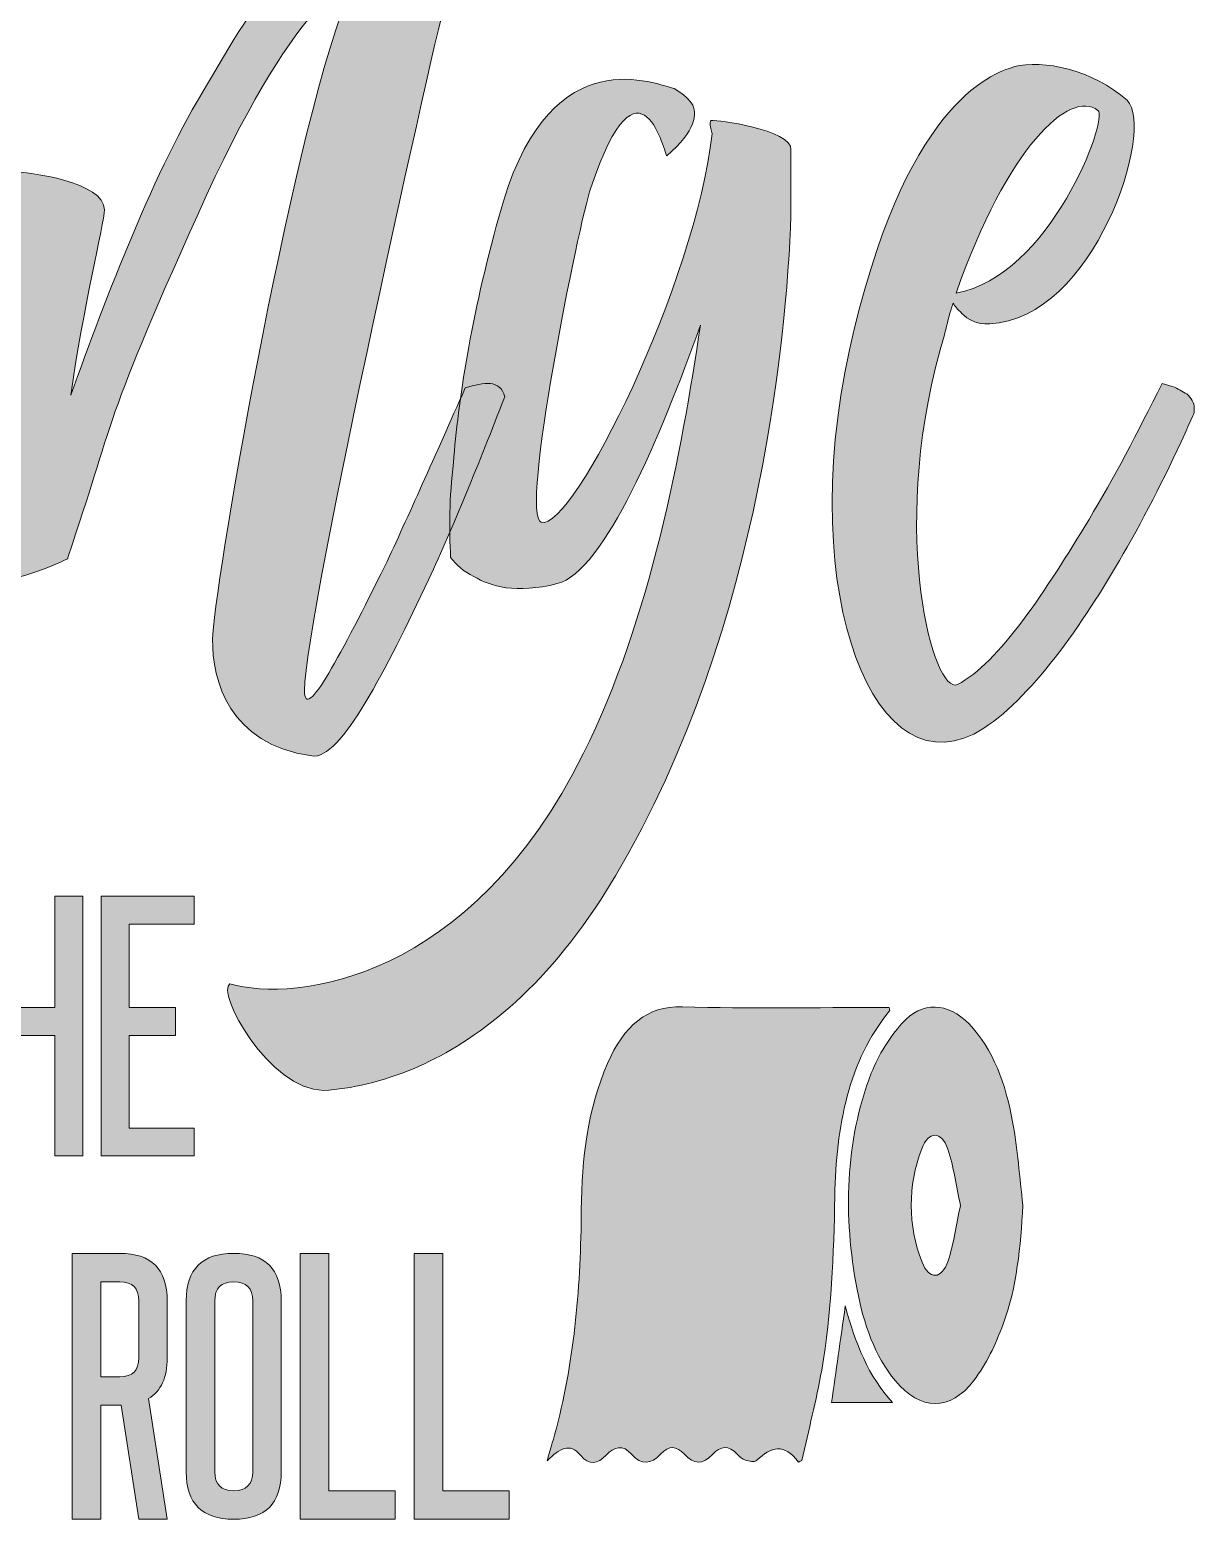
# Model space of a CAD drawing. Header units: inches. Extents: x 139 to 931, y -883 to -197.
# Drawn here: x 567 to 922.1, y -883 to -428.6 of the extents above; entities that cross this region are included whole.
import ezdxf

# ---------------------------------------------------------------- set-up
doc = ezdxf.new("R2010")
doc.units = ezdxf.units.IN
doc.header["$MEASUREMENT"] = 0
doc.layers.add('Layer 1', color=7, linetype='Continuous')

# ---------------------------------------------------------------- blocks, each defined once
blk = doc.blocks.new('block 3')
at = {"layer": 'Layer 1', "true_color": 0x040404}
h = blk.add_hatch(color=18, dxfattribs=at)
h.dxf.hatch_style = 2
edge = h.paths.add_edge_path()
edge.add_spline(control_points=[(711.8, -540.54), (703.78, -561.48), (696.21, -579.75), (688.63, -596.23), (675.71, -623.41), (661.9, -651.48), (652.99, -650.14), (627.59, -646.58), (622.69, -626.97), (622.69, -614.5), (622.69, -602.02), (645.86, -465.24), (663.68, -418.9), (667.25, -410.44), (649.42, -417.12), (620.91, -479.05), (588.83, -549.45), (592.84, -547.67), (578.58, -589.55), (578.58, -589.55), (578.58, -589.99), (578.58, -589.99), (578.14, -589.99), (558.09, -600.24), (553.63, -594.45), (546.5, -585.09), (549.62, -555.24), (554.52, -528.06), (559.87, -497.76), (560.76, -480.83), (560.31, -472.37), (560.76, -471.92), (561.21, -471.92), (561.21, -471.92), (567, -471.92), (589.72, -475.04), (589.72, -483.51), (589.72, -487.52), (583.04, -514.25), (579.47, -540.09), (590.17, -510.24), (605.31, -470.59), (620.91, -445.63), (640.07, -412.22), (649.42, -401.53), (661.9, -403.75), (675.71, -405.98), (695.32, -414.45), (693.98, -418.9), (692.2, -423.8), (650.76, -607.82), (650.76, -630.09), (650.76, -640.78), (662.34, -618.06), (675.27, -592.22), (682.4, -577.07), (690.41, -558.81), (699.77, -537.86), (705.56, -536.08), (710.46, -535.19), (711.8, -540.54)], knot_values=[0, 0, 0, 0, 1, 1, 1, 2, 2, 2, 3, 3, 3, 4, 4, 4, 5, 5, 5, 6, 6, 6, 7, 7, 7, 8, 8, 8, 9, 9, 9, 10, 10, 10, 11, 11, 11, 12, 12, 12, 13, 13, 13, 14, 14, 14, 15, 15, 15, 16, 16, 16, 17, 17, 17, 18, 18, 18, 19, 19, 19, 20, 20, 20, 20], degree=3, periodic=1)
h = blk.add_hatch(color=18, dxfattribs=at)
h.dxf.hatch_style = 2
edge = h.paths.add_edge_path()
edge.add_spline(control_points=[(799.12, -485.29), (797.79, -523.16), (788.88, -618.95), (741.2, -693.81), (721.6, -724.1), (700.66, -738.36), (684.17, -745.49), (674.37, -749.5), (665.01, -751.73), (656.55, -752.17), (640.06, -752.17), (623.58, -721.88), (628.03, -719.65), (648.08, -725.44), (701.55, -718.76), (735.86, -649.25), (756.35, -608.26), (765.71, -557.47), (771.5, -518.7), (759.47, -552.57), (742.09, -594), (727.84, -597.57), (715.36, -600.69), (707.34, -598.46), (702.44, -595.34), (699.32, -594), (697.09, -591.77), (695.31, -589.55), (694.87, -581.08), (694.87, -571.28), (696.2, -560.59), (697.54, -542.32), (701.55, -516.03), (710.01, -485.73), (724.27, -431.82), (755.46, -444.3), (763.48, -446.53), (765.71, -447.86), (767.49, -449.2), (768.83, -450.98), (770.61, -454.1), (770.16, -459.45), (761.25, -467.02), (760.81, -467.47), (753.23, -431.82), (738.08, -476.82), (734.52, -487.07), (716.25, -577.07), (722.94, -578.85), (732.74, -581.53), (770.16, -505.34), (775.07, -460.34), (773.73, -455.44), (775.07, -456.33), (775.51, -456.33), (775.51, -455.88), (799.57, -459), (799.12, -465.24), (799.12, -465.24), (799.12, -485.29), (799.12, -485.29)], knot_values=[0, 0, 0, 0, 1, 1, 1, 2, 2, 2, 3, 3, 3, 4, 4, 4, 5, 5, 5, 6, 6, 6, 7, 7, 7, 8, 8, 8, 9, 9, 9, 10, 10, 10, 11, 11, 11, 12, 12, 12, 13, 13, 13, 14, 14, 14, 15, 15, 15, 16, 16, 16, 17, 17, 17, 18, 18, 18, 19, 19, 19, 20, 20, 20, 20], degree=3, periodic=1)
h = blk.add_hatch(color=18, dxfattribs=at)
h.dxf.hatch_style = 2
edge = h.paths.add_edge_path()
edge.add_spline(control_points=[(922.09, -544.1), (922.09, -544.99), (922.09, -545.88), (921.65, -546.33), (915.41, -560.59), (908.73, -573.95), (901.6, -586.43), (889.57, -607.82), (873.53, -631.43), (857.93, -641.68), (824.96, -663.06), (800.46, -601.13), (816.94, -526.28), (833.43, -451.87), (859.72, -442.07), (867.29, -439.84), (875.75, -437.62), (891.35, -440.73), (901.6, -450.09), (910.51, -459), (891.35, -516.92), (859.72, -518.26), (855.7, -518.7), (853.03, -516.92), (851.25, -515.14), (849.91, -513.8), (849.02, -512.91), (848.58, -512.02), (847.24, -515.14), (845.9, -522.72), (844.57, -526.28), (828.97, -583.31), (842.78, -631.87), (849.91, -628.31), (862.39, -622.07), (877.09, -599.35), (890.01, -577.96), (897.59, -565.49), (904.71, -551.68), (912.29, -536.53), (912.29, -536.53), (915.41, -537.42), (915.41, -537.42), (917.19, -537.86), (918.53, -539.2), (919.86, -539.65), (921.2, -540.98), (922.09, -542.32), (922.09, -544.1)], knot_values=[0, 0, 0, 0, 1, 1, 1, 2, 2, 2, 3, 3, 3, 4, 4, 4, 5, 5, 5, 6, 6, 6, 7, 7, 7, 8, 8, 8, 9, 9, 9, 10, 10, 10, 11, 11, 11, 12, 12, 12, 13, 13, 13, 14, 14, 14, 15, 15, 15, 16, 16, 16, 16], degree=3, periodic=1)
edge = h.paths.add_edge_path()
edge.add_spline(control_points=[(849.47, -508.9), (877.98, -504), (896.25, -455.44), (892.69, -453.21), (884.22, -446.53), (865.06, -464.35), (849.47, -508.9)], knot_values=[0, 0, 0, 0, 1, 1, 1, 2, 2, 2, 2], degree=3, periodic=1)
at = {"layer": 'Layer 1', "lineweight": 0}
for points, knots in [([(711.8, -540.54), (703.78, -561.48), (696.21, -579.75), (688.63, -596.23), (675.71, -623.41), (661.9, -651.48), (652.99, -650.14), (627.59, -646.58), (622.69, -626.97), (622.69, -614.5), (622.69, -602.02), (645.86, -465.24), (663.68, -418.9), (667.25, -410.44), (649.42, -417.12), (620.91, -479.05), (588.83, -549.45), (592.84, -547.67), (578.58, -589.55), (578.58, -589.55), (578.58, -589.99), (578.58, -589.99), (578.14, -589.99), (558.09, -600.24), (553.63, -594.45), (546.5, -585.09), (549.62, -555.24), (554.52, -528.06), (559.87, -497.76), (560.76, -480.83), (560.31, -472.37), (560.76, -471.92), (561.21, -471.92), (561.21, -471.92), (567, -471.92), (589.72, -475.04), (589.72, -483.51), (589.72, -487.52), (583.04, -514.25), (579.47, -540.09), (590.17, -510.24), (605.31, -470.59), (620.91, -445.63), (640.07, -412.22), (649.42, -401.53), (661.9, -403.75), (675.71, -405.98), (695.32, -414.45), (693.98, -418.9), (692.2, -423.8), (650.76, -607.82), (650.76, -630.09), (650.76, -640.78), (662.34, -618.06), (675.27, -592.22), (682.4, -577.07), (690.41, -558.81), (699.77, -537.86), (705.56, -536.08), (710.46, -535.19), (711.8, -540.54)], [0, 0, 0, 0, 1, 1, 1, 2, 2, 2, 3, 3, 3, 4, 4, 4, 5, 5, 5, 6, 6, 6, 7, 7, 7, 8, 8, 8, 9, 9, 9, 10, 10, 10, 11, 11, 11, 12, 12, 12, 13, 13, 13, 14, 14, 14, 15, 15, 15, 16, 16, 16, 17, 17, 17, 18, 18, 18, 19, 19, 19, 20, 20, 20, 20]), ([(799.12, -485.29), (797.79, -523.16), (788.88, -618.95), (741.2, -693.81), (721.6, -724.1), (700.66, -738.36), (684.17, -745.49), (674.37, -749.5), (665.01, -751.73), (656.55, -752.17), (640.06, -752.17), (623.58, -721.88), (628.03, -719.65), (648.08, -725.44), (701.55, -718.76), (735.86, -649.25), (756.35, -608.26), (765.71, -557.47), (771.5, -518.7), (759.47, -552.57), (742.09, -594), (727.84, -597.57), (715.36, -600.69), (707.34, -598.46), (702.44, -595.34), (699.32, -594), (697.09, -591.77), (695.31, -589.55), (694.87, -581.08), (694.87, -571.28), (696.2, -560.59), (697.54, -542.32), (701.55, -516.03), (710.01, -485.73), (724.27, -431.82), (755.46, -444.3), (763.48, -446.53), (765.71, -447.86), (767.49, -449.2), (768.83, -450.98), (770.61, -454.1), (770.16, -459.45), (761.25, -467.02), (760.81, -467.47), (753.23, -431.82), (738.08, -476.82), (734.52, -487.07), (716.25, -577.07), (722.94, -578.85), (732.74, -581.53), (770.16, -505.34), (775.07, -460.34), (773.73, -455.44), (775.07, -456.33), (775.51, -456.33), (775.51, -455.88), (799.57, -459), (799.12, -465.24), (799.12, -465.24), (799.12, -485.29), (799.12, -485.29)], [0, 0, 0, 0, 1, 1, 1, 2, 2, 2, 3, 3, 3, 4, 4, 4, 5, 5, 5, 6, 6, 6, 7, 7, 7, 8, 8, 8, 9, 9, 9, 10, 10, 10, 11, 11, 11, 12, 12, 12, 13, 13, 13, 14, 14, 14, 15, 15, 15, 16, 16, 16, 17, 17, 17, 18, 18, 18, 19, 19, 19, 20, 20, 20, 20]), ([(922.09, -544.1), (922.09, -544.99), (922.09, -545.88), (921.65, -546.33), (915.41, -560.59), (908.73, -573.95), (901.6, -586.43), (889.57, -607.82), (873.53, -631.43), (857.93, -641.68), (824.96, -663.06), (800.46, -601.13), (816.94, -526.28), (833.43, -451.87), (859.72, -442.07), (867.29, -439.84), (875.75, -437.62), (891.35, -440.73), (901.6, -450.09), (910.51, -459), (891.35, -516.92), (859.72, -518.26), (855.7, -518.7), (853.03, -516.92), (851.25, -515.14), (849.91, -513.8), (849.02, -512.91), (848.58, -512.02), (847.24, -515.14), (845.9, -522.72), (844.57, -526.28), (828.97, -583.31), (842.78, -631.87), (849.91, -628.31), (862.39, -622.07), (877.09, -599.35), (890.01, -577.96), (897.59, -565.49), (904.71, -551.68), (912.29, -536.53), (912.29, -536.53), (915.41, -537.42), (915.41, -537.42), (917.19, -537.86), (918.53, -539.2), (919.86, -539.65), (921.2, -540.98), (922.09, -542.32), (922.09, -544.1)], [0, 0, 0, 0, 1, 1, 1, 2, 2, 2, 3, 3, 3, 4, 4, 4, 5, 5, 5, 6, 6, 6, 7, 7, 7, 8, 8, 8, 9, 9, 9, 10, 10, 10, 11, 11, 11, 12, 12, 12, 13, 13, 13, 14, 14, 14, 15, 15, 15, 16, 16, 16, 16]), ([(849.47, -508.9), (877.98, -504), (896.25, -455.44), (892.69, -453.21), (884.22, -446.53), (865.06, -464.35), (849.47, -508.9)], [0, 0, 0, 0, 1, 1, 1, 2, 2, 2, 2])]:
    blk.add_open_spline(points, degree=3, knots=knots, dxfattribs=at)
blk = doc.blocks.new('block 5')
at = {"layer": 'Layer 1', "true_color": 0x040404}
h = blk.add_hatch(color=18, dxfattribs=at)
h.dxf.hatch_style = 2
h.paths.add_polyline_path([(563.32, -735.37), (563.32, -772.14), (554.84, -772.14), (554.84, -692.95), (563.32, -692.95), (563.32, -726.89), (574.64, -726.89), (574.64, -692.95), (583.12, -692.95), (583.12, -772.14), (574.64, -772.14), (574.64, -735.37)])
h = blk.add_hatch(color=18, dxfattribs=at)
h.dxf.hatch_style = 2
h.paths.add_polyline_path([(617.06, -692.95), (617.06, -701.43), (597.27, -701.43), (597.27, -726.89), (611.41, -726.89), (611.41, -735.37), (597.27, -735.37), (597.27, -763.66), (617.06, -763.66), (617.06, -772.14), (588.78, -772.14), (588.78, -692.95)])
at = {"layer": 'Layer 1', "lineweight": 0}
for points in [[(563.32, -735.37), (563.32, -772.14), (554.84, -772.14), (554.84, -692.95), (563.32, -692.95), (563.32, -726.89), (574.64, -726.89), (574.64, -692.95), (583.12, -692.95), (583.12, -772.14), (574.64, -772.14), (574.64, -735.37), (563.32, -735.37)], [(617.06, -692.95), (617.06, -701.43), (597.27, -701.43), (597.27, -726.89), (611.41, -726.89), (611.41, -735.37), (597.27, -735.37), (597.27, -763.66), (617.06, -763.66), (617.06, -772.14), (588.78, -772.14), (588.78, -692.95), (617.06, -692.95)]]:
    blk.add_lwpolyline(points, dxfattribs=at)
blk = doc.blocks.new('block 6')
at = {"layer": 'Layer 1', "true_color": 0x040404}
h = blk.add_hatch(color=18, dxfattribs=at)
h.dxf.hatch_style = 2
edge = h.paths.add_edge_path()
edge.add_spline(control_points=[(594.41, -801.88), (604.07, -801.88), (608.9, -806.7), (608.9, -816.36), (608.9, -816.36), (608.9, -833.74), (608.9, -833.74), (608.9, -839.76), (607, -843.92), (603.22, -846.19), (603.22, -846.19), (608.9, -882.98), (608.9, -882.98), (608.9, -882.98), (600.21, -882.98), (600.21, -882.98), (600.21, -882.98), (594.88, -848.22), (594.88, -848.22), (594.88, -848.22), (588.62, -848.22), (588.62, -848.22), (588.62, -848.22), (588.62, -882.98), (588.62, -882.98), (588.62, -882.98), (579.93, -882.98), (579.93, -882.98), (579.93, -882.98), (579.93, -801.88), (579.93, -801.88), (579.93, -801.88), (594.41, -801.88), (594.41, -801.88)], knot_values=[0, 0, 0, 0, 1, 1, 1, 2, 2, 2, 3, 3, 3, 4, 4, 4, 5, 5, 5, 6, 6, 6, 7, 7, 7, 8, 8, 8, 9, 9, 9, 10, 10, 10, 11, 11, 11, 11], degree=3, periodic=1)
edge = h.paths.add_edge_path()
edge.add_spline(control_points=[(600.21, -816.36), (600.21, -812.5), (598.28, -810.57), (594.41, -810.57), (594.41, -810.57), (588.62, -810.57), (588.62, -810.57), (588.62, -810.57), (588.62, -839.53), (588.62, -839.53), (588.62, -839.53), (594.41, -839.53), (594.41, -839.53), (598.28, -839.53), (600.21, -837.6), (600.21, -833.74), (600.21, -833.74), (600.21, -816.36), (600.21, -816.36)], knot_values=[0, 0, 0, 0, 1, 1, 1, 2, 2, 2, 3, 3, 3, 4, 4, 4, 5, 5, 5, 6, 6, 6, 6], degree=3, periodic=1)
h = blk.add_hatch(color=18, dxfattribs=at)
h.dxf.hatch_style = 2
edge = h.paths.add_edge_path()
edge.add_spline(control_points=[(614.69, -816.36), (614.69, -806.7), (619.52, -801.88), (629.17, -801.88), (638.83, -801.88), (643.66, -806.7), (643.66, -816.36), (643.66, -816.36), (643.66, -868.5), (643.66, -868.5), (643.66, -878.16), (638.83, -882.98), (629.17, -882.98), (619.52, -882.98), (614.69, -878.16), (614.69, -868.5), (614.69, -868.5), (614.69, -816.36), (614.69, -816.36)], knot_values=[0, 0, 0, 0, 1, 1, 1, 2, 2, 2, 3, 3, 3, 4, 4, 4, 5, 5, 5, 6, 6, 6, 6], degree=3, periodic=1)
edge = h.paths.add_edge_path()
edge.add_spline(control_points=[(629.17, -810.57), (625.31, -810.57), (623.38, -812.5), (623.38, -816.36), (623.38, -816.36), (623.38, -868.5), (623.38, -868.5), (623.38, -872.36), (625.31, -874.29), (629.17, -874.29), (633.04, -874.29), (634.97, -872.36), (634.97, -868.5), (634.97, -868.5), (634.97, -816.36), (634.97, -816.36), (634.97, -812.5), (633.04, -810.57), (629.17, -810.57)], knot_values=[0, 0, 0, 0, 1, 1, 1, 2, 2, 2, 3, 3, 3, 4, 4, 4, 5, 5, 5, 6, 6, 6, 6], degree=3, periodic=1)
h = blk.add_hatch(color=18, dxfattribs=at)
h.dxf.hatch_style = 2
h.paths.add_polyline_path([(649.45, -882.98), (649.45, -801.88), (658.14, -801.88), (658.14, -874.29), (678.42, -874.29), (678.42, -882.98)])
h = blk.add_hatch(color=18, dxfattribs=at)
h.dxf.hatch_style = 2
h.paths.add_polyline_path([(684.21, -882.98), (684.21, -801.88), (692.9, -801.88), (692.9, -874.29), (713.18, -874.29), (713.18, -882.98)])
at = {"layer": 'Layer 1', "lineweight": 0}
for points in [[(649.45, -882.98), (649.45, -801.88), (658.14, -801.88), (658.14, -874.29), (678.42, -874.29), (678.42, -882.98), (649.45, -882.98)], [(684.21, -882.98), (684.21, -801.88), (692.9, -801.88), (692.9, -874.29), (713.18, -874.29), (713.18, -882.98), (684.21, -882.98)]]:
    blk.add_lwpolyline(points, dxfattribs=at)
for points, knots in [([(594.41, -801.88), (604.07, -801.88), (608.9, -806.7), (608.9, -816.36), (608.9, -816.36), (608.9, -833.74), (608.9, -833.74), (608.9, -839.76), (607, -843.92), (603.22, -846.19), (603.22, -846.19), (608.9, -882.98), (608.9, -882.98), (608.9, -882.98), (600.21, -882.98), (600.21, -882.98), (600.21, -882.98), (594.88, -848.22), (594.88, -848.22), (594.88, -848.22), (588.62, -848.22), (588.62, -848.22), (588.62, -848.22), (588.62, -882.98), (588.62, -882.98), (588.62, -882.98), (579.93, -882.98), (579.93, -882.98), (579.93, -882.98), (579.93, -801.88), (579.93, -801.88), (579.93, -801.88), (594.41, -801.88), (594.41, -801.88)], [0, 0, 0, 0, 1, 1, 1, 2, 2, 2, 3, 3, 3, 4, 4, 4, 5, 5, 5, 6, 6, 6, 7, 7, 7, 8, 8, 8, 9, 9, 9, 10, 10, 10, 11, 11, 11, 11]), ([(614.69, -816.36), (614.69, -806.7), (619.52, -801.88), (629.17, -801.88), (638.83, -801.88), (643.66, -806.7), (643.66, -816.36), (643.66, -816.36), (643.66, -868.5), (643.66, -868.5), (643.66, -878.16), (638.83, -882.98), (629.17, -882.98), (619.52, -882.98), (614.69, -878.16), (614.69, -868.5), (614.69, -868.5), (614.69, -816.36), (614.69, -816.36)], [0, 0, 0, 0, 1, 1, 1, 2, 2, 2, 3, 3, 3, 4, 4, 4, 5, 5, 5, 6, 6, 6, 6]), ([(600.21, -816.36), (600.21, -812.5), (598.28, -810.57), (594.41, -810.57), (594.41, -810.57), (588.62, -810.57), (588.62, -810.57), (588.62, -810.57), (588.62, -839.53), (588.62, -839.53), (588.62, -839.53), (594.41, -839.53), (594.41, -839.53), (598.28, -839.53), (600.21, -837.6), (600.21, -833.74), (600.21, -833.74), (600.21, -816.36), (600.21, -816.36)], [0, 0, 0, 0, 1, 1, 1, 2, 2, 2, 3, 3, 3, 4, 4, 4, 5, 5, 5, 6, 6, 6, 6]), ([(629.17, -810.57), (625.31, -810.57), (623.38, -812.5), (623.38, -816.36), (623.38, -816.36), (623.38, -868.5), (623.38, -868.5), (623.38, -872.36), (625.31, -874.29), (629.17, -874.29), (633.04, -874.29), (634.97, -872.36), (634.97, -868.5), (634.97, -868.5), (634.97, -816.36), (634.97, -816.36), (634.97, -812.5), (633.04, -810.57), (629.17, -810.57)], [0, 0, 0, 0, 1, 1, 1, 2, 2, 2, 3, 3, 3, 4, 4, 4, 5, 5, 5, 6, 6, 6, 6])]:
    blk.add_open_spline(points, degree=3, knots=knots, dxfattribs=at)
blk = doc.blocks.new('block 8')
at = {"layer": 'Layer 1', "true_color": 0x040404}
h = blk.add_hatch(color=18, dxfattribs=at)
h.dxf.hatch_style = 2
edge = h.paths.add_edge_path()
edge.add_spline(control_points=[(801.38, -865.58), (797.1, -859.6), (792.97, -860.98), (788.7, -864.98), (787.93, -865.7), (786.36, -865.3), (785.23, -864.98), (784.32, -864.72), (783.43, -863.96), (782.71, -863.16), (780.15, -860.3), (777.65, -860.61), (775.21, -863.25), (772.28, -866.41), (769.46, -866.31), (766.6, -863.17), (764.23, -860.57), (761.84, -860.36), (759.39, -863.07), (756.47, -866.31), (753.48, -866.57), (750.5, -863.16), (747.83, -860.1), (745.25, -860.84), (742.73, -863.46), (740.15, -866.15), (737.53, -866.6), (734.99, -863.52), (731.62, -859.43), (728.55, -861.46), (724.78, -865.17), (725.95, -861), (726.82, -858.1), (727.59, -855.16), (733.21, -833.55), (735.02, -811.2), (735.18, -788.57), (735.29, -772.89), (737.12, -757.8), (743.17, -743.95), (748.16, -732.53), (755.16, -726.32), (765.99, -726.66), (786.4, -727.31), (806.83, -726.85), (827.25, -726.86), (827.88, -726.86), (828.5, -726.86), (829.08, -726.86), (829.15, -727.41), (829.27, -727.79), (829.19, -727.89), (816.57, -743.27), (812.92, -763.17), (812.49, -784.4), (812.14, -802.24), (811.54, -820.03), (808.48, -837.47), (806.85, -846.76), (804.48, -855.84), (802.44, -865.02), (802.09, -865.2), (801.74, -865.39), (801.38, -865.58)], knot_values=[0, 0, 0, 0, 1, 1, 1, 2, 2, 2, 3, 3, 3, 4, 4, 4, 5, 5, 5, 6, 6, 6, 7, 7, 7, 8, 8, 8, 9, 9, 9, 10, 10, 10, 11, 11, 11, 12, 12, 12, 13, 13, 13, 14, 14, 14, 15, 15, 15, 16, 16, 16, 17, 17, 17, 18, 18, 18, 19, 19, 19, 20, 20, 20, 21, 21, 21, 21], degree=3, periodic=1)
h = blk.add_hatch(color=18, dxfattribs=at)
h.dxf.hatch_style = 2
edge = h.paths.add_edge_path()
edge.add_spline(control_points=[(869.85, -787.2), (869.15, -799.81), (868.02, -812.16), (863.81, -823.49), (861.53, -829.66), (858.58, -835.8), (854.9, -840.66), (847.7, -850.17), (838.5, -849.86), (830.96, -840.77), (824.66, -833.19), (821.27, -823.42), (819.28, -812.87), (815.04, -790.32), (815.52, -768.06), (823.62, -746.95), (825.81, -741.27), (829.22, -735.95), (832.93, -731.74), (839.08, -724.79), (847.05, -725.3), (853.42, -731.89), (860.87, -739.58), (864.59, -750.24), (866.71, -761.74), (868.26, -770.07), (868.84, -778.7), (869.85, -787.2)], knot_values=[0, 0, 0, 0, 1, 1, 1, 2, 2, 2, 3, 3, 3, 4, 4, 4, 5, 5, 5, 6, 6, 6, 7, 7, 7, 8, 8, 8, 9, 9, 9, 9], degree=3, periodic=1)
edge = h.paths.add_edge_path()
edge.add_spline(control_points=[(850.8, -787.23), (849.53, -781.35), (848.76, -775.41), (846.94, -770.05), (845.03, -764.44), (841.05, -764.44), (838.98, -769.99), (834.73, -781.4), (834.66, -793.17), (839.08, -804.55), (841.2, -810.04), (845.11, -809.92), (847.01, -804.2), (848.77, -798.95), (849.53, -793.14), (850.8, -787.23)], knot_values=[0, 0, 0, 0, 1, 1, 1, 2, 2, 2, 3, 3, 3, 4, 4, 4, 5, 5, 5, 5], degree=3, periodic=1)
h = blk.add_hatch(color=18, dxfattribs=at)
h.dxf.hatch_style = 2
edge = h.paths.add_edge_path()
edge.add_spline(control_points=[(815.69, -817.92), (818.82, -829.54), (822.72, -839.37), (830.05, -847.34), (823.37, -847.34), (817.51, -847.34), (811.52, -847.34), (812.86, -837.85), (814.19, -828.46), (815.69, -817.92)], knot_values=[0, 0, 0, 0, 1, 1, 1, 2, 2, 2, 3, 3, 3, 3], degree=3, periodic=1)
at = {"layer": 'Layer 1', "lineweight": 0}
for points, knots in [([(801.38, -865.58), (797.1, -859.6), (792.97, -860.98), (788.7, -864.98), (787.93, -865.7), (786.36, -865.3), (785.23, -864.98), (784.32, -864.72), (783.43, -863.96), (782.71, -863.16), (780.15, -860.3), (777.65, -860.61), (775.21, -863.25), (772.28, -866.41), (769.46, -866.31), (766.6, -863.17), (764.23, -860.57), (761.84, -860.36), (759.39, -863.07), (756.47, -866.31), (753.48, -866.57), (750.5, -863.16), (747.83, -860.1), (745.25, -860.84), (742.73, -863.46), (740.15, -866.15), (737.53, -866.6), (734.99, -863.52), (731.62, -859.43), (728.55, -861.46), (724.78, -865.17), (725.95, -861), (726.82, -858.1), (727.59, -855.16), (733.21, -833.55), (735.02, -811.2), (735.18, -788.57), (735.29, -772.89), (737.12, -757.8), (743.17, -743.95), (748.16, -732.53), (755.16, -726.32), (765.99, -726.66), (786.4, -727.31), (806.83, -726.85), (827.25, -726.86), (827.88, -726.86), (828.5, -726.86), (829.08, -726.86), (829.15, -727.41), (829.27, -727.79), (829.19, -727.89), (816.57, -743.27), (812.92, -763.17), (812.49, -784.4), (812.14, -802.24), (811.54, -820.03), (808.48, -837.47), (806.85, -846.76), (804.48, -855.84), (802.44, -865.02), (802.09, -865.2), (801.74, -865.39), (801.38, -865.58)], [0, 0, 0, 0, 1, 1, 1, 2, 2, 2, 3, 3, 3, 4, 4, 4, 5, 5, 5, 6, 6, 6, 7, 7, 7, 8, 8, 8, 9, 9, 9, 10, 10, 10, 11, 11, 11, 12, 12, 12, 13, 13, 13, 14, 14, 14, 15, 15, 15, 16, 16, 16, 17, 17, 17, 18, 18, 18, 19, 19, 19, 20, 20, 20, 21, 21, 21, 21]), ([(869.85, -787.2), (869.15, -799.81), (868.02, -812.16), (863.81, -823.49), (861.53, -829.66), (858.58, -835.8), (854.9, -840.66), (847.7, -850.17), (838.5, -849.86), (830.96, -840.77), (824.66, -833.19), (821.27, -823.42), (819.28, -812.87), (815.04, -790.32), (815.52, -768.06), (823.62, -746.95), (825.81, -741.27), (829.22, -735.95), (832.93, -731.74), (839.08, -724.79), (847.05, -725.3), (853.42, -731.89), (860.87, -739.58), (864.59, -750.24), (866.71, -761.74), (868.26, -770.07), (868.84, -778.7), (869.85, -787.2)], [0, 0, 0, 0, 1, 1, 1, 2, 2, 2, 3, 3, 3, 4, 4, 4, 5, 5, 5, 6, 6, 6, 7, 7, 7, 8, 8, 8, 9, 9, 9, 9]), ([(850.8, -787.23), (849.53, -781.35), (848.76, -775.41), (846.94, -770.05), (845.03, -764.44), (841.05, -764.44), (838.98, -769.99), (834.73, -781.4), (834.66, -793.17), (839.08, -804.55), (841.2, -810.04), (845.11, -809.92), (847.01, -804.2), (848.77, -798.95), (849.53, -793.14), (850.8, -787.23)], [0, 0, 0, 0, 1, 1, 1, 2, 2, 2, 3, 3, 3, 4, 4, 4, 5, 5, 5, 5]), ([(815.69, -817.92), (818.82, -829.54), (822.72, -839.37), (830.05, -847.34), (823.37, -847.34), (817.51, -847.34), (811.52, -847.34), (812.86, -837.85), (814.19, -828.46), (815.69, -817.92)], [0, 0, 0, 0, 1, 1, 1, 2, 2, 2, 3, 3, 3, 3])]:
    blk.add_open_spline(points, degree=3, knots=knots, dxfattribs=at)
blk = doc.blocks.new('block 2')
at = {"layer": 'Layer 1'}
for name in ['block 3', 'block 5', 'block 8', 'block 6']:
    blk.add_blockref(name, (0, 0), dxfattribs=at)

msp = doc.modelspace()

# ---------------------------------------------------------------- block references
at = {"layer": 'Layer 1'}
msp.add_blockref('block 2', (0, 0), dxfattribs=at)

doc.saveas('drawing.dxf')
